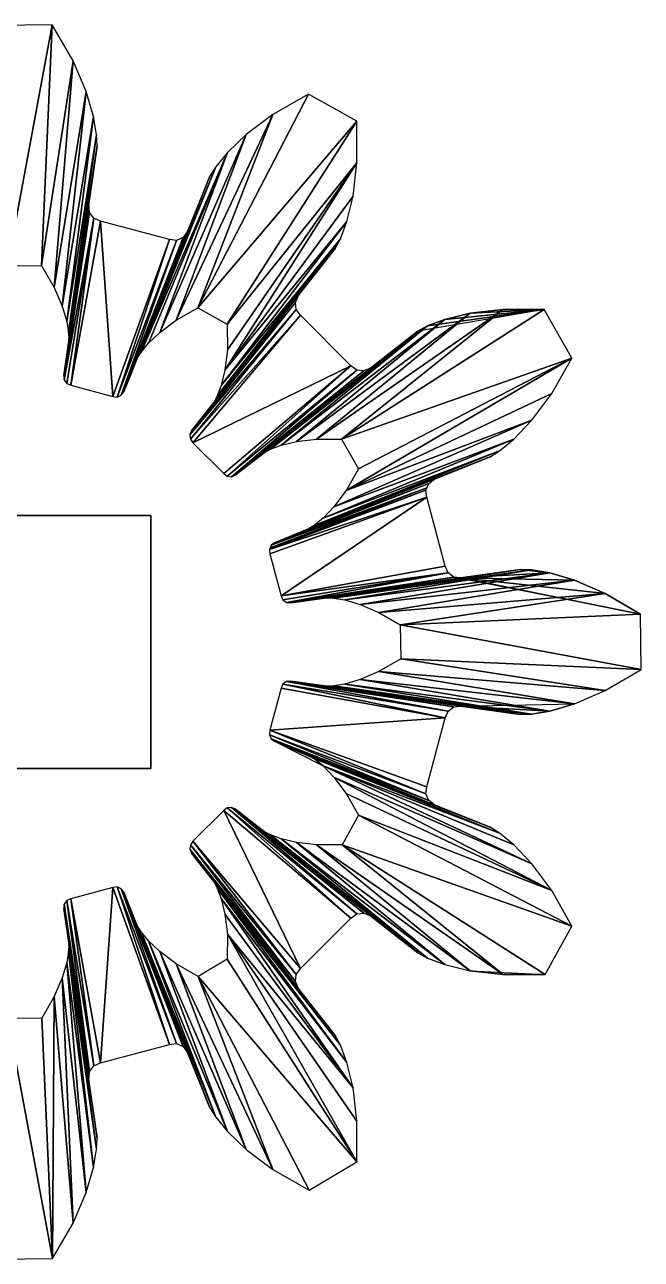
# Model space of a CAD drawing. Header units: inches. Extents: x 62 to 1153, y 3 to 780.
# Drawn here: x 571.96 to 582.21, y 313.94 to 334.45 of the extents above; entities that cross this region are included whole.
import ezdxf

# ---------------------------------------------------------------- set-up
doc = ezdxf.new("R2010")
doc.units = ezdxf.units.IN
doc.header["$MEASUREMENT"] = 0
doc.layers.add('ConstLine', color=6, linetype='Continuous')
doc.layers.add('GearObj', color=2, linetype='Continuous')

msp = doc.modelspace()

# ---------------------------------------------------------------- linework, layer by layer
at = {"layer": 'ConstLine'}
for points in [[(571.673, 330.446, 4), (572.412, 334.455), (571.492, 334.441)], [(572.412, 334.455), (571.673, 330.446, 4), (572.234, 330.455, 4)], [(572.234, 330.455, 4), (572.763, 333.855), (572.412, 334.455)], [(572.763, 333.855), (572.234, 330.455, 4), (572.448, 330.089, 4)], [(572.448, 330.089, 4), (572.982, 333.345), (572.763, 333.855)], [(572.982, 333.345), (572.448, 330.089, 4), (572.582, 329.778, 4)], [(572.582, 329.778, 4), (573.103, 332.931), (572.982, 333.345)], [(574.835, 329.751, 4), (577.479, 332.853), (576.675, 333.301)], [(576.086, 332.964), (574.835, 329.751, 4), (576.675, 333.301)], [(573.103, 332.931), (572.582, 329.778, 4), (572.656, 329.525, 4)], [(572.656, 329.525, 4), (573.154, 332.626), (573.103, 332.931)], [(575.642, 332.632), (574.476, 329.546, 4), (576.086, 332.964)], [(574.835, 329.751, 4), (576.086, 332.964), (574.476, 329.546, 4)], [(577.479, 332.853), (574.835, 329.751, 4), (575.325, 329.478, 4)], [(575.325, 329.478, 4), (577.483, 332.158), (577.479, 332.853)], [(573.154, 332.626), (572.656, 329.525, 4), (572.687, 329.339, 4)], [(572.687, 329.339, 4), (573.162, 332.441), (573.154, 332.626)], [(574.476, 329.546, 4), (575.642, 332.632), (574.204, 329.343, 4)], [(575.329, 332.334), (574.204, 329.343, 4), (575.642, 332.632)], [(572.606, 328.624, 4), (573.162, 332.441), (572.692, 329.227, 4)], [(573.162, 332.441), (572.606, 328.624, 4), (573.022, 331.454)], [(573.162, 332.441), (572.687, 329.339, 4), (572.692, 329.227, 4)], [(575.329, 332.334), (573.895, 329.016, 4), (574.014, 329.161, 4)], [(573.895, 329.016, 4), (575.329, 332.334), (575.134, 332.096)], [(574.204, 329.343, 4), (575.329, 332.334), (574.014, 329.161, 4)], [(575.288, 328.717, 4), (577.483, 332.158), (575.328, 329.054, 4)], [(577.483, 332.158), (575.288, 328.717, 4), (577.418, 331.607)], [(577.483, 332.158), (575.325, 329.478, 4), (575.328, 329.054, 4)], [(575.034, 331.94), (573.607, 328.356, 4), (573.834, 328.921, 4)], [(573.607, 328.356, 4), (575.034, 331.94), (574.662, 331.015)], [(575.134, 332.096), (573.834, 328.921, 4), (573.895, 329.016, 4)], [(573.834, 328.921, 4), (575.134, 332.096), (575.034, 331.94)], [(575.288, 328.717, 4), (577.316, 331.187), (577.418, 331.607)], [(572.606, 328.624, 4), (573.036, 331.336), (573.022, 331.454)], [(573.036, 331.336), (572.606, 328.624, 4), (572.615, 328.552, 4)], [(572.615, 328.552, 4), (573.107, 331.24), (573.036, 331.336)], [(573.107, 331.24), (572.615, 328.552, 4), (572.658, 328.494, 4)], [(572.725, 328.465, 4), (573.107, 331.24), (572.658, 328.494, 4)], [(573.107, 331.24), (572.725, 328.465, 4), (573.216, 331.193)], [(573.424, 328.278, 4), (573.216, 331.193), (572.725, 328.465, 4)], [(573.216, 331.193), (573.424, 328.278, 4), (574.363, 330.885)], [(577.316, 331.187), (575.288, 328.717, 4), (575.226, 328.462, 4)], [(575.226, 328.462, 4), (577.207, 330.899), (577.316, 331.187)], [(573.496, 328.269, 4), (574.363, 330.885), (573.424, 328.278, 4)], [(574.363, 330.885), (573.496, 328.269, 4), (574.481, 330.872)], [(574.662, 331.015), (573.563, 328.298, 4), (573.607, 328.356, 4)], [(573.563, 328.298, 4), (574.662, 331.015), (574.59, 330.919)], [(574.481, 330.872), (573.563, 328.298, 4), (574.59, 330.919)], [(577.207, 330.899), (575.226, 328.462, 4), (575.159, 328.286, 4)], [(575.159, 328.286, 4), (577.122, 330.734), (577.207, 330.899)], [(573.563, 328.298, 4), (574.481, 330.872), (573.496, 328.269, 4)], [(575.107, 328.185, 4), (576.507, 329.949), (577.122, 330.734)], [(577.122, 330.734), (575.159, 328.286, 4), (575.107, 328.185, 4)], [(576.507, 329.949), (575.107, 328.185, 4), (574.732, 327.706, 4)], [(574.732, 327.706, 4), (576.46, 329.84), (576.507, 329.949)], [(576.46, 329.84), (574.732, 327.706, 4), (574.703, 327.64, 4)], [(574.703, 327.64, 4), (576.474, 329.721), (576.46, 329.84)], [(576.474, 329.721), (574.703, 327.64, 4), (574.712, 327.567, 4)], [(574.712, 327.567, 4), (576.545, 329.626), (576.474, 329.721)], [(576.812, 327.57, 4), (579.365, 329.66), (576.476, 327.53, 4)], [(578.945, 329.558), (576.476, 327.53, 4), (579.365, 329.66)], [(577.226, 327.568, 4), (579.916, 329.725), (576.812, 327.57, 4)], [(579.365, 329.66), (576.812, 327.57, 4), (579.916, 329.725)], [(579.916, 329.725), (577.226, 327.568, 4), (580.595, 329.722)], [(577.226, 327.568, 4), (581.059, 328.917), (580.595, 329.722)], [(580.595, 329.722), (578.493, 329.364), (578.657, 329.449)], [(580.595, 329.722), (578.657, 329.449), (578.945, 329.558)], [(580.595, 329.722), (578.945, 329.558), (579.365, 329.66)], [(580.595, 329.722), (579.365, 329.66), (579.916, 329.725)], [(576.545, 329.626), (574.712, 327.567, 4), (574.755, 327.509, 4)], [(574.755, 327.509, 4), (577.384, 328.787), (576.545, 329.626)], [(576.22, 327.468, 4), (578.657, 329.449), (576.044, 327.401, 4)], [(578.493, 329.364), (576.044, 327.401, 4), (578.657, 329.449)], [(576.476, 327.53, 4), (578.945, 329.558), (576.22, 327.468, 4)], [(578.657, 329.449), (576.22, 327.468, 4), (578.945, 329.558)], [(576.044, 327.401, 4), (578.493, 329.364), (575.943, 327.349, 4)], [(577.707, 328.749), (575.943, 327.349, 4), (578.493, 329.364)], [(581.059, 328.917), (577.226, 327.568, 4), (577.509, 327.077, 4)], [(577.304, 326.718, 4), (581.059, 328.917), (577.509, 327.077, 4)], [(581.059, 328.917), (577.304, 326.718, 4), (580.722, 328.328)], [(577.384, 328.787), (574.755, 327.509, 4), (575.267, 326.997, 4)], [(575.325, 326.954, 4), (577.384, 328.787), (575.267, 326.997, 4)], [(577.384, 328.787), (575.325, 326.954, 4), (577.479, 328.715)], [(575.398, 326.945, 4), (577.479, 328.715), (575.325, 326.954, 4)], [(577.479, 328.715), (575.398, 326.945, 4), (577.598, 328.702)], [(575.464, 326.974, 4), (577.598, 328.702), (575.398, 326.945, 4)], [(575.943, 327.349, 4), (577.707, 328.749), (575.464, 326.974, 4)], [(577.598, 328.702), (575.464, 326.974, 4), (577.707, 328.749)], [(577.304, 326.718, 4), (580.391, 327.883), (580.722, 328.328)], [(577.101, 326.446, 4), (580.092, 327.571), (580.391, 327.883)], [(580.391, 327.883), (577.304, 326.718, 4), (577.101, 326.446, 4)], [(580.092, 327.571), (577.101, 326.446, 4), (576.919, 326.256, 4)], [(576.919, 326.256, 4), (579.854, 327.376), (580.092, 327.571)], [(579.698, 327.276), (576.774, 326.136, 4), (576.679, 326.076, 4)], [(576.679, 326.076, 4), (578.773, 326.903), (579.698, 327.276)], [(576.774, 326.136, 4), (579.698, 327.276), (579.854, 327.376)], [(579.854, 327.376), (576.919, 326.256, 4), (576.774, 326.136, 4)], [(576.056, 325.805, 4), (578.646, 326.761), (578.677, 326.832)], [(578.677, 326.832), (576.114, 325.848, 4), (576.056, 325.805, 4)], [(576.114, 325.848, 4), (578.677, 326.832), (578.773, 326.903)], [(578.773, 326.903), (576.679, 326.076, 4), (576.114, 325.848, 4)], [(578.63, 326.723), (576.037, 325.762, 4), (576.027, 325.738, 4)], [(576.027, 325.738, 4), (578.644, 326.604), (578.63, 326.723)], [(578.644, 326.604), (576.027, 325.738, 4), (576.036, 325.666, 4)], [(576.223, 324.967, 4), (578.644, 326.604), (576.036, 325.666, 4)], [(578.646, 326.761), (576.056, 325.805, 4), (576.037, 325.762, 4)], [(576.037, 325.762, 4), (578.63, 326.723), (578.646, 326.761)], [(578.644, 326.604), (576.223, 324.967, 4), (578.951, 325.458)], [(574.057, 326.298), (569.857, 326.298, 4), (569.857, 326.298)], [(569.857, 326.298, 4), (574.057, 326.298), (574.057, 326.298, 4)], [(574.057, 326.298, 4), (574.057, 322.098), (574.057, 322.098, 4)], [(574.057, 322.098), (574.057, 326.298, 4), (574.057, 326.298)], [(576.223, 324.967, 4), (578.998, 325.349), (578.951, 325.458)], [(578.998, 325.349), (576.223, 324.967, 4), (576.252, 324.9, 4)], [(576.31, 324.857, 4), (578.998, 325.349), (576.252, 324.9, 4)], [(578.998, 325.349), (576.31, 324.857, 4), (579.094, 325.278)], [(579.212, 325.264), (576.985, 324.934, 4), (580.2, 325.404)], [(577.098, 324.929, 4), (580.2, 325.404), (576.985, 324.934, 4)], [(580.2, 325.404), (577.098, 324.929, 4), (580.384, 325.396)], [(577.283, 324.898, 4), (580.384, 325.396), (577.098, 324.929, 4)], [(580.384, 325.396), (577.283, 324.898, 4), (580.689, 325.345)], [(577.536, 324.824, 4), (580.689, 325.345), (577.283, 324.898, 4)], [(580.689, 325.345), (577.536, 324.824, 4), (581.103, 325.224)], [(580.689, 325.345), (579.212, 325.264), (580.2, 325.404)], [(579.212, 325.264), (580.689, 325.345), (581.103, 325.224)], [(580.689, 325.345), (580.2, 325.404), (580.384, 325.396)], [(576.382, 324.848, 4), (579.094, 325.278), (576.31, 324.857, 4)], [(579.094, 325.278), (576.382, 324.848, 4), (579.212, 325.264)], [(576.985, 324.934, 4), (579.212, 325.264), (576.382, 324.848, 4)], [(577.847, 324.69, 4), (581.103, 325.224), (577.536, 324.824, 4)], [(581.103, 325.224), (577.847, 324.69, 4), (581.613, 325.005)], [(582.199, 324.663), (579.094, 325.278), (579.212, 325.264)], [(582.199, 324.663), (579.212, 325.264), (581.613, 325.005)], [(581.613, 325.005), (579.212, 325.264), (581.103, 325.224)], [(578.204, 324.482, 4), (581.613, 325.005), (577.847, 324.69, 4)], [(581.613, 325.005), (578.204, 324.482, 4), (582.199, 324.663)], [(578.204, 324.482, 4), (582.213, 323.743), (582.199, 324.663)], [(582.213, 323.743), (578.204, 324.482, 4), (578.213, 323.921, 4)], [(581.613, 323.392), (578.213, 323.921, 4), (577.847, 323.707, 4)], [(578.213, 323.921, 4), (581.613, 323.392), (582.213, 323.743)], [(581.103, 323.173), (577.847, 323.707, 4), (577.536, 323.573, 4)], [(577.847, 323.707, 4), (581.103, 323.173), (581.613, 323.392)], [(578.951, 322.939), (576.252, 323.497, 4), (576.223, 323.43, 4)], [(578.998, 323.048), (576.31, 323.54, 4), (576.252, 323.497, 4)], [(576.252, 323.497, 4), (578.951, 322.939), (578.998, 323.048)], [(579.094, 323.119), (576.382, 323.548, 4), (576.31, 323.54, 4)], [(576.31, 323.54, 4), (578.998, 323.048), (579.094, 323.119)], [(579.212, 323.133), (576.985, 323.463, 4), (576.382, 323.548, 4)], [(576.382, 323.548, 4), (579.094, 323.119), (579.212, 323.133)], [(580.384, 323.001), (577.283, 323.499, 4), (577.098, 323.468, 4)], [(580.689, 323.051), (577.536, 323.573, 4), (577.283, 323.499, 4)], [(577.283, 323.499, 4), (580.384, 323.001), (580.689, 323.051)], [(577.536, 323.573, 4), (580.689, 323.051), (581.103, 323.173)], [(576.036, 322.731, 4), (578.951, 322.939), (576.223, 323.43, 4)], [(580.2, 322.993), (577.098, 323.468, 4), (576.985, 323.463, 4)], [(576.985, 323.463, 4), (579.212, 323.133), (580.2, 322.993)], [(577.098, 323.468, 4), (580.2, 322.993), (580.384, 323.001)], [(580.689, 323.051), (579.212, 323.133), (581.103, 323.173)], [(579.212, 323.133), (580.384, 323.001), (580.2, 322.993)], [(580.384, 323.001), (579.212, 323.133), (580.689, 323.051)], [(578.951, 322.939), (576.036, 322.731, 4), (578.644, 321.792)], [(578.63, 321.674), (576.036, 322.731, 4), (576.027, 322.658, 4)], [(576.036, 322.731, 4), (578.63, 321.674), (578.644, 321.792)], [(578.677, 321.564), (576.027, 322.658, 4), (576.056, 322.592, 4)], [(576.027, 322.658, 4), (578.677, 321.564), (578.63, 321.674)], [(576.114, 322.548, 4), (578.677, 321.564), (576.056, 322.592, 4)], [(578.677, 321.564), (576.114, 322.548, 4), (578.773, 321.493)], [(576.679, 322.321, 4), (578.773, 321.493), (576.114, 322.548, 4)], [(576.114, 322.548, 4), (576.919, 322.141, 4), (576.774, 322.26, 4)], [(576.114, 322.548, 4), (576.774, 322.26, 4), (576.679, 322.321, 4)], [(576.774, 322.26, 4), (579.698, 321.121), (576.679, 322.321, 4)], [(578.773, 321.493), (576.679, 322.321, 4), (579.698, 321.121)], [(574.057, 322.098, 4), (569.857, 322.098), (569.857, 322.098, 4)], [(569.857, 322.098), (574.057, 322.098, 4), (574.057, 322.098)], [(576.919, 322.141, 4), (579.854, 321.021), (576.774, 322.26, 4)], [(579.698, 321.121), (576.774, 322.26, 4), (579.854, 321.021)], [(579.854, 321.021), (576.919, 322.141, 4), (580.092, 320.826)], [(580.391, 320.513), (576.919, 322.141, 4), (577.101, 321.951, 4)], [(576.919, 322.141, 4), (580.391, 320.513), (580.092, 320.826)], [(580.722, 320.068), (577.101, 321.951, 4), (577.304, 321.679, 4)], [(577.101, 321.951, 4), (580.722, 320.068), (580.391, 320.513)], [(577.509, 321.32, 4), (580.722, 320.068), (577.304, 321.679, 4)], [(577.384, 319.61), (575.325, 321.443, 4), (575.267, 321.4, 4)], [(577.479, 319.681), (575.398, 321.451, 4), (575.325, 321.443, 4)], [(575.325, 321.443, 4), (577.384, 319.61), (577.479, 319.681)], [(577.598, 319.695), (575.464, 321.423, 4), (575.398, 321.451, 4)], [(575.398, 321.451, 4), (577.479, 319.681), (577.598, 319.695)], [(576.545, 318.771), (575.267, 321.4, 4), (574.755, 320.888, 4)], [(575.267, 321.4, 4), (576.545, 318.771), (577.384, 319.61)], [(575.464, 321.423, 4), (577.598, 319.695), (577.707, 319.648)], [(577.707, 319.648), (575.943, 321.047, 4), (575.464, 321.423, 4)], [(577.236, 320.83, 4), (581.059, 319.479), (577.509, 321.32, 4)], [(580.722, 320.068), (577.509, 321.32, 4), (581.059, 319.479)], [(578.493, 319.033), (576.044, 320.995, 4), (575.943, 321.047, 4)], [(575.943, 321.047, 4), (577.707, 319.648), (578.493, 319.033)], [(576.46, 318.557), (574.712, 320.829, 4), (574.703, 320.757, 4)], [(576.474, 318.675), (574.755, 320.888, 4), (574.712, 320.829, 4)], [(574.712, 320.829, 4), (576.46, 318.557), (576.474, 318.675)], [(574.755, 320.888, 4), (576.474, 318.675), (576.545, 318.771)], [(576.044, 320.995, 4), (578.493, 319.033), (578.657, 318.948)], [(578.657, 318.948), (576.22, 320.929, 4), (576.044, 320.995, 4)], [(576.22, 320.929, 4), (578.657, 318.948), (578.945, 318.839)], [(578.945, 318.839), (576.476, 320.867, 4), (576.22, 320.929, 4)], [(579.365, 318.737), (576.812, 320.827, 4), (576.476, 320.867, 4)], [(576.476, 320.867, 4), (578.945, 318.839), (579.365, 318.737)], [(579.916, 318.672), (577.236, 320.83, 4), (576.812, 320.827, 4)], [(576.812, 320.827, 4), (579.365, 318.737), (579.916, 318.672)], [(581.059, 319.479), (577.236, 320.83, 4), (580.611, 318.676)], [(577.236, 320.83, 4), (579.916, 318.672), (580.611, 318.676)], [(576.507, 318.448), (574.703, 320.757, 4), (574.732, 320.69, 4)], [(574.703, 320.757, 4), (576.507, 318.448), (576.46, 318.557)], [(577.122, 317.662), (574.732, 320.69, 4), (575.107, 320.211, 4)], [(574.732, 320.69, 4), (577.122, 317.662), (576.507, 318.448)], [(577.207, 317.498), (575.107, 320.211, 4), (575.159, 320.111, 4)], [(575.107, 320.211, 4), (577.207, 317.498), (577.122, 317.662)], [(573.216, 317.204), (573.424, 320.119, 4), (572.725, 319.932, 4)], [(573.424, 320.119, 4), (573.216, 317.204), (574.363, 317.511)], [(574.363, 317.511), (573.496, 320.128, 4), (573.424, 320.119, 4)], [(573.496, 320.128, 4), (574.363, 317.511), (574.481, 317.525)], [(574.481, 317.525), (573.563, 320.099, 4), (573.496, 320.128, 4)], [(573.563, 320.099, 4), (574.481, 317.525), (574.59, 317.478)], [(574.59, 317.478), (573.607, 320.04, 4), (573.563, 320.099, 4)], [(574.662, 317.382), (573.834, 319.476, 4), (573.607, 320.04, 4)], [(573.607, 320.04, 4), (574.59, 317.478), (574.662, 317.382)], [(577.316, 317.21), (575.159, 320.111, 4), (575.226, 319.935, 4)], [(575.159, 320.111, 4), (577.316, 317.21), (577.207, 317.498)], [(573.022, 316.943), (572.615, 319.845, 4), (572.606, 319.773, 4)], [(573.036, 317.061), (572.658, 319.903, 4), (572.615, 319.845, 4)], [(572.615, 319.845, 4), (573.022, 316.943), (573.036, 317.061)], [(573.107, 317.157), (572.725, 319.932, 4), (572.658, 319.903, 4)], [(572.658, 319.903, 4), (573.036, 317.061), (573.107, 317.157)], [(572.725, 319.932, 4), (573.107, 317.157), (573.216, 317.204)], [(577.418, 316.79), (575.226, 319.935, 4), (575.288, 319.679, 4)], [(575.226, 319.935, 4), (577.418, 316.79), (577.316, 317.21)], [(572.692, 319.17, 4), (573.022, 316.943), (572.606, 319.773, 4)], [(575.328, 319.343, 4), (577.418, 316.79), (575.288, 319.679, 4)], [(573.834, 319.476, 4), (574.662, 317.382), (575.034, 316.457)], [(575.034, 316.457), (573.895, 319.381, 4), (573.834, 319.476, 4)], [(573.895, 319.381, 4), (575.034, 316.457), (575.134, 316.301)], [(575.134, 316.301), (574.014, 319.236, 4), (573.895, 319.381, 4)], [(574.014, 319.236, 4), (575.134, 316.301), (575.329, 316.063)], [(575.329, 316.063), (574.204, 319.054, 4), (574.014, 319.236, 4)], [(577.48, 315.56), (575.328, 319.343, 4), (575.326, 318.929, 4)], [(575.328, 319.343, 4), (577.48, 315.56), (577.483, 316.239)], [(577.418, 316.79), (575.328, 319.343, 4), (577.483, 316.239)], [(573.103, 315.466), (572.687, 319.057, 4), (572.656, 318.872, 4)], [(573.154, 315.77), (572.692, 319.17, 4), (572.687, 319.057, 4)], [(572.687, 319.057, 4), (573.103, 315.466), (573.154, 315.77)], [(573.022, 316.943), (572.692, 319.17, 4), (573.162, 315.955)], [(572.692, 319.17, 4), (573.154, 315.77), (573.162, 315.955)], [(575.642, 315.764), (574.476, 318.851, 4), (574.204, 319.054, 4)], [(574.204, 319.054, 4), (575.329, 316.063), (575.642, 315.764)], [(572.982, 315.052), (572.656, 318.872, 4), (572.582, 318.619, 4)], [(572.656, 318.872, 4), (572.982, 315.052), (573.103, 315.466)], [(576.086, 315.432), (574.844, 318.641, 4), (574.476, 318.851, 4)], [(574.476, 318.851, 4), (575.642, 315.764), (576.086, 315.432)], [(574.844, 318.641, 4), (577.48, 315.56), (575.326, 318.929, 4)], [(572.763, 314.542), (572.582, 318.619, 4), (572.448, 318.308, 4)], [(572.582, 318.619, 4), (572.763, 314.542), (572.982, 315.052)], [(574.844, 318.641, 4), (576.086, 315.432), (576.691, 315.088)], [(577.48, 315.56), (574.844, 318.641, 4), (576.691, 315.088)], [(579.365, 318.737), (580.611, 318.676), (579.916, 318.672)], [(572.421, 313.956), (572.448, 318.308, 4), (572.24, 317.95, 4)], [(572.448, 318.308, 4), (572.421, 313.956), (572.763, 314.542)], [(572.421, 313.956), (571.679, 317.942, 4), (571.501, 313.942)], [(571.679, 317.942, 4), (572.421, 313.956), (572.24, 317.95, 4)]]:
    msp.add_3dface(points, dxfattribs=at)
at = {"layer": 'GearObj'}
for p, q in [((572.412, 334.455), (571.492, 334.441)), ((572.234, 330.455, 4), (572.412, 334.455)), ((572.763, 333.855), (572.412, 334.455)), ((572.982, 333.345), (572.763, 333.855)), ((573.103, 332.931), (572.982, 333.345)), ((576.675, 333.301), (574.835, 329.751, 4)), ((576.675, 333.301), (576.086, 332.964)), ((577.479, 332.853), (576.675, 333.301)), ((573.154, 332.626), (573.103, 332.931)), ((576.086, 332.964), (575.642, 332.632)), ((575.325, 329.478, 4), (577.479, 332.853)), ((577.483, 332.158), (577.479, 332.853)), ((573.162, 332.441), (573.154, 332.626)), ((575.642, 332.632), (575.329, 332.334)), ((573.022, 331.454), (573.162, 332.441)), ((575.329, 332.334), (575.134, 332.096)), ((577.418, 331.607), (577.483, 332.158)), ((575.034, 331.94), (574.662, 331.015)), ((575.134, 332.096), (575.034, 331.94)), ((577.316, 331.187), (577.418, 331.607)), ((573.036, 331.336), (573.022, 331.454)), ((573.107, 331.24), (573.036, 331.336)), ((573.216, 331.193), (573.107, 331.24)), ((574.363, 330.885), (573.216, 331.193)), ((577.207, 330.899), (577.316, 331.187)), ((574.481, 330.872), (574.363, 330.885)), ((574.59, 330.919), (574.481, 330.872)), ((574.662, 331.015), (574.59, 330.919)), ((577.122, 330.734), (577.207, 330.899)), ((576.507, 329.949), (577.122, 330.734)), ((571.673, 330.446, 4), (572.234, 330.455, 4)), ((572.234, 330.455, 4), (572.448, 330.089, 4)), ((572.448, 330.089, 4), (572.582, 329.778, 4)), ((576.46, 329.84), (576.507, 329.949)), ((572.582, 329.778, 4), (572.656, 329.525, 4)), ((574.476, 329.546, 4), (574.835, 329.751, 4)), ((574.835, 329.751, 4), (575.325, 329.478, 4)), ((576.474, 329.721), (576.46, 329.84)), ((576.545, 329.626), (576.474, 329.721)), ((580.595, 329.722), (577.226, 327.568, 4)), ((579.365, 329.66), (578.945, 329.558)), ((579.916, 329.725), (579.365, 329.66)), ((580.595, 329.722), (579.916, 329.725)), ((581.059, 328.917), (580.595, 329.722)), ((572.656, 329.525, 4), (572.687, 329.339, 4)), ((574.204, 329.343, 4), (574.476, 329.546, 4)), ((575.325, 329.478, 4), (575.328, 329.054, 4)), ((577.384, 328.787), (576.545, 329.626)), ((578.657, 329.449), (578.493, 329.364)), ((578.945, 329.558), (578.657, 329.449)), ((572.687, 329.339, 4), (572.692, 329.227, 4)), ((574.014, 329.161, 4), (574.204, 329.343, 4)), ((578.493, 329.364), (577.707, 328.749)), ((572.692, 329.227, 4), (572.606, 328.624, 4)), ((573.895, 329.016, 4), (574.014, 329.161, 4)), ((575.328, 329.054, 4), (575.288, 328.717, 4)), ((573.607, 328.356, 4), (573.834, 328.921, 4)), ((573.834, 328.921, 4), (573.895, 329.016, 4)), ((577.509, 327.077, 4), (581.059, 328.917)), ((580.722, 328.328), (581.059, 328.917)), ((572.606, 328.624, 4), (572.615, 328.552, 4)), ((575.288, 328.717, 4), (575.226, 328.462, 4)), ((577.479, 328.715), (577.384, 328.787)), ((577.598, 328.702), (577.479, 328.715)), ((577.707, 328.749), (577.598, 328.702)), ((572.615, 328.552, 4), (572.658, 328.494, 4)), ((572.658, 328.494, 4), (572.725, 328.465, 4)), ((572.725, 328.465, 4), (573.424, 328.278, 4)), ((575.226, 328.462, 4), (575.159, 328.286, 4)), ((573.424, 328.278, 4), (573.496, 328.269, 4)), ((573.496, 328.269, 4), (573.563, 328.298, 4)), ((573.563, 328.298, 4), (573.607, 328.356, 4)), ((575.159, 328.286, 4), (575.107, 328.185, 4)), ((580.391, 327.883), (580.722, 328.328)), ((575.107, 328.185, 4), (574.732, 327.706, 4)), ((580.092, 327.571), (580.391, 327.883)), ((574.732, 327.706, 4), (574.703, 327.64, 4)), ((574.703, 327.64, 4), (574.712, 327.567, 4)), ((574.712, 327.567, 4), (574.755, 327.509, 4)), ((574.755, 327.509, 4), (575.267, 326.997, 4)), ((575.943, 327.349, 4), (576.044, 327.401, 4)), ((576.044, 327.401, 4), (576.22, 327.468, 4)), ((576.22, 327.468, 4), (576.476, 327.53, 4)), ((576.476, 327.53, 4), (576.812, 327.57, 4)), ((576.812, 327.57, 4), (577.226, 327.568, 4)), ((577.226, 327.568, 4), (577.509, 327.077, 4)), ((579.854, 327.376), (580.092, 327.571)), ((575.464, 326.974, 4), (575.943, 327.349, 4)), ((578.773, 326.903), (579.698, 327.276)), ((579.698, 327.276), (579.854, 327.376)), ((575.267, 326.997, 4), (575.325, 326.954, 4)), ((577.509, 327.077, 4), (577.304, 326.718, 4)), ((575.325, 326.954, 4), (575.398, 326.945, 4)), ((575.398, 326.945, 4), (575.464, 326.974, 4)), ((578.63, 326.723), (578.677, 326.832)), ((578.677, 326.832), (578.773, 326.903)), ((577.304, 326.718, 4), (577.101, 326.446, 4)), ((578.644, 326.604), (578.63, 326.723)), ((578.951, 325.458), (578.644, 326.604)), ((577.101, 326.446, 4), (576.919, 326.256, 4)), ((574.057, 326.298), (569.857, 326.298)), ((569.857, 326.298, 4), (574.057, 326.298, 4)), ((574.057, 322.098), (574.057, 326.298)), ((574.057, 326.298, 4), (574.057, 322.098, 4)), ((574.057, 326.298, 4), (574.057, 326.298)), ((576.919, 326.256, 4), (576.774, 326.136, 4)), ((576.679, 326.076, 4), (576.114, 325.848, 4)), ((576.774, 326.136, 4), (576.679, 326.076, 4)), ((576.037, 325.762, 4), (576.027, 325.738, 4)), ((576.056, 325.805, 4), (576.037, 325.762, 4)), ((576.114, 325.848, 4), (576.056, 325.805, 4)), ((576.027, 325.738, 4), (576.036, 325.666, 4)), ((576.036, 325.666, 4), (576.223, 324.967, 4)), ((578.998, 325.349), (578.951, 325.458)), ((579.094, 325.278), (578.998, 325.349)), ((580.2, 325.404), (579.212, 325.264)), ((580.384, 325.396), (580.2, 325.404)), ((580.689, 325.345), (580.384, 325.396)), ((581.103, 325.224), (580.689, 325.345)), ((579.212, 325.264), (579.094, 325.278)), ((581.613, 325.005), (581.103, 325.224)), ((576.223, 324.967, 4), (576.252, 324.9, 4)), ((576.382, 324.848, 4), (576.985, 324.934, 4)), ((576.985, 324.934, 4), (577.098, 324.929, 4)), ((577.098, 324.929, 4), (577.283, 324.898, 4)), ((582.199, 324.663), (581.613, 325.005)), ((576.252, 324.9, 4), (576.31, 324.857, 4)), ((576.31, 324.857, 4), (576.382, 324.848, 4)), ((577.283, 324.898, 4), (577.536, 324.824, 4)), ((577.536, 324.824, 4), (577.847, 324.69, 4)), ((577.847, 324.69, 4), (578.204, 324.482, 4)), ((582.199, 324.663), (578.204, 324.482, 4)), ((582.213, 323.743), (582.199, 324.663)), ((578.204, 324.482, 4), (578.213, 323.921, 4)), ((578.213, 323.921, 4), (577.847, 323.707, 4)), ((578.213, 323.921, 4), (582.213, 323.743)), ((577.847, 323.707, 4), (577.536, 323.573, 4)), ((581.613, 323.392), (582.213, 323.743)), ((576.252, 323.497, 4), (576.223, 323.43, 4)), ((576.31, 323.54, 4), (576.252, 323.497, 4)), ((576.382, 323.548, 4), (576.31, 323.54, 4)), ((576.985, 323.463, 4), (576.382, 323.548, 4)), ((577.283, 323.499, 4), (577.098, 323.468, 4)), ((577.536, 323.573, 4), (577.283, 323.499, 4)), ((576.223, 323.43, 4), (576.036, 322.731, 4)), ((577.098, 323.468, 4), (576.985, 323.463, 4)), ((581.103, 323.173), (581.613, 323.392)), ((578.998, 323.048), (579.094, 323.119)), ((579.094, 323.119), (579.212, 323.133)), ((579.212, 323.133), (580.2, 322.993)), ((580.689, 323.051), (581.103, 323.173)), ((578.644, 321.792), (578.951, 322.939)), ((578.951, 322.939), (578.998, 323.048)), ((580.2, 322.993), (580.384, 323.001)), ((580.384, 323.001), (580.689, 323.051)), ((576.036, 322.731, 4), (576.027, 322.658, 4)), ((576.027, 322.658, 4), (576.056, 322.592, 4)), ((576.056, 322.592, 4), (576.114, 322.548, 4)), ((576.114, 322.548, 4), (576.919, 322.141, 4)), ((569.857, 322.098), (574.057, 322.098)), ((574.057, 322.098, 4), (569.857, 322.098, 4)), ((574.057, 322.098, 4), (574.057, 322.098)), ((576.919, 322.141, 4), (577.101, 321.951, 4)), ((577.101, 321.951, 4), (577.304, 321.679, 4)), ((577.304, 321.679, 4), (577.509, 321.32, 4)), ((578.63, 321.674), (578.644, 321.792)), ((578.677, 321.564), (578.63, 321.674)), ((575.325, 321.443, 4), (575.267, 321.4, 4)), ((575.398, 321.451, 4), (575.325, 321.443, 4)), ((575.464, 321.423, 4), (575.398, 321.451, 4)), ((578.773, 321.493), (578.677, 321.564)), ((579.698, 321.121), (578.773, 321.493)), ((575.267, 321.4, 4), (574.755, 320.888, 4)), ((575.943, 321.047, 4), (575.464, 321.423, 4)), ((577.509, 321.32, 4), (577.236, 320.83, 4)), ((581.059, 319.479), (577.509, 321.32, 4)), ((576.044, 320.995, 4), (575.943, 321.047, 4)), ((579.854, 321.021), (579.698, 321.121)), ((574.712, 320.829, 4), (574.703, 320.757, 4)), ((574.755, 320.888, 4), (574.712, 320.829, 4)), ((576.22, 320.929, 4), (576.044, 320.995, 4)), ((576.476, 320.867, 4), (576.22, 320.929, 4)), ((576.812, 320.827, 4), (576.476, 320.867, 4)), ((577.236, 320.83, 4), (576.812, 320.827, 4)), ((577.236, 320.83, 4), (580.611, 318.676)), ((580.092, 320.826), (579.854, 321.021)), ((574.703, 320.757, 4), (574.732, 320.69, 4)), ((574.732, 320.69, 4), (575.107, 320.211, 4)), ((580.391, 320.513), (580.092, 320.826)), ((580.722, 320.068), (580.391, 320.513)), ((575.107, 320.211, 4), (575.159, 320.111, 4)), ((573.424, 320.119, 4), (572.725, 319.932, 4)), ((573.496, 320.128, 4), (573.424, 320.119, 4)), ((573.563, 320.099, 4), (573.496, 320.128, 4)), ((573.607, 320.04, 4), (573.563, 320.099, 4)), ((573.834, 319.476, 4), (573.607, 320.04, 4)), ((575.159, 320.111, 4), (575.226, 319.935, 4)), ((581.059, 319.479), (580.722, 320.068)), ((572.615, 319.845, 4), (572.606, 319.773, 4)), ((572.658, 319.903, 4), (572.615, 319.845, 4)), ((572.725, 319.932, 4), (572.658, 319.903, 4)), ((575.226, 319.935, 4), (575.288, 319.679, 4)), ((572.606, 319.773, 4), (572.692, 319.17, 4)), ((575.288, 319.679, 4), (575.328, 319.343, 4)), ((576.545, 318.771), (577.384, 319.61)), ((577.384, 319.61), (577.479, 319.681)), ((577.479, 319.681), (577.598, 319.695)), ((577.598, 319.695), (577.707, 319.648)), ((577.707, 319.648), (578.493, 319.033)), ((573.895, 319.381, 4), (573.834, 319.476, 4)), ((580.611, 318.676), (581.059, 319.479)), ((574.014, 319.236, 4), (573.895, 319.381, 4)), ((574.204, 319.054, 4), (574.014, 319.236, 4)), ((575.328, 319.343, 4), (575.326, 318.929, 4)), ((572.687, 319.057, 4), (572.656, 318.872, 4)), ((572.692, 319.17, 4), (572.687, 319.057, 4)), ((574.476, 318.851, 4), (574.204, 319.054, 4)), ((578.493, 319.033), (578.657, 318.948)), ((572.656, 318.872, 4), (572.582, 318.619, 4)), ((574.844, 318.641, 4), (574.476, 318.851, 4)), ((575.326, 318.929, 4), (574.844, 318.641, 4)), ((577.48, 315.56), (575.326, 318.929, 4)), ((578.657, 318.948), (578.945, 318.839)), ((578.945, 318.839), (579.365, 318.737)), ((572.582, 318.619, 4), (572.448, 318.308, 4)), ((574.844, 318.641, 4), (576.691, 315.088)), ((576.46, 318.557), (576.474, 318.675)), ((576.474, 318.675), (576.545, 318.771)), ((579.365, 318.737), (579.916, 318.672)), ((579.916, 318.672), (580.611, 318.676)), ((576.507, 318.448), (576.46, 318.557)), ((577.122, 317.662), (576.507, 318.448)), ((572.448, 318.308, 4), (572.24, 317.95, 4)), ((572.24, 317.95, 4), (571.679, 317.942, 4)), ((572.421, 313.956), (572.24, 317.95, 4)), ((577.207, 317.498), (577.122, 317.662)), ((573.216, 317.204), (574.363, 317.511)), ((574.363, 317.511), (574.481, 317.525)), ((574.481, 317.525), (574.59, 317.478)), ((574.59, 317.478), (574.662, 317.382)), ((574.662, 317.382), (575.034, 316.457)), ((577.316, 317.21), (577.207, 317.498)), ((573.036, 317.061), (573.107, 317.157)), ((573.107, 317.157), (573.216, 317.204)), ((577.418, 316.79), (577.316, 317.21)), ((573.022, 316.943), (573.036, 317.061)), ((573.162, 315.955), (573.022, 316.943)), ((577.483, 316.239), (577.418, 316.79)), ((575.034, 316.457), (575.134, 316.301)), ((575.134, 316.301), (575.329, 316.063)), ((577.48, 315.56), (577.483, 316.239)), ((573.154, 315.77), (573.162, 315.955)), ((575.329, 316.063), (575.642, 315.764)), ((573.103, 315.466), (573.154, 315.77)), ((575.642, 315.764), (576.086, 315.432)), ((576.691, 315.088), (577.48, 315.56)), ((572.982, 315.052), (573.103, 315.466)), ((576.086, 315.432), (576.691, 315.088)), ((572.763, 314.542), (572.982, 315.052)), ((572.421, 313.956), (572.763, 314.542))]:
    msp.add_line(p, q, dxfattribs=at)

doc.saveas('drawing.dxf')
